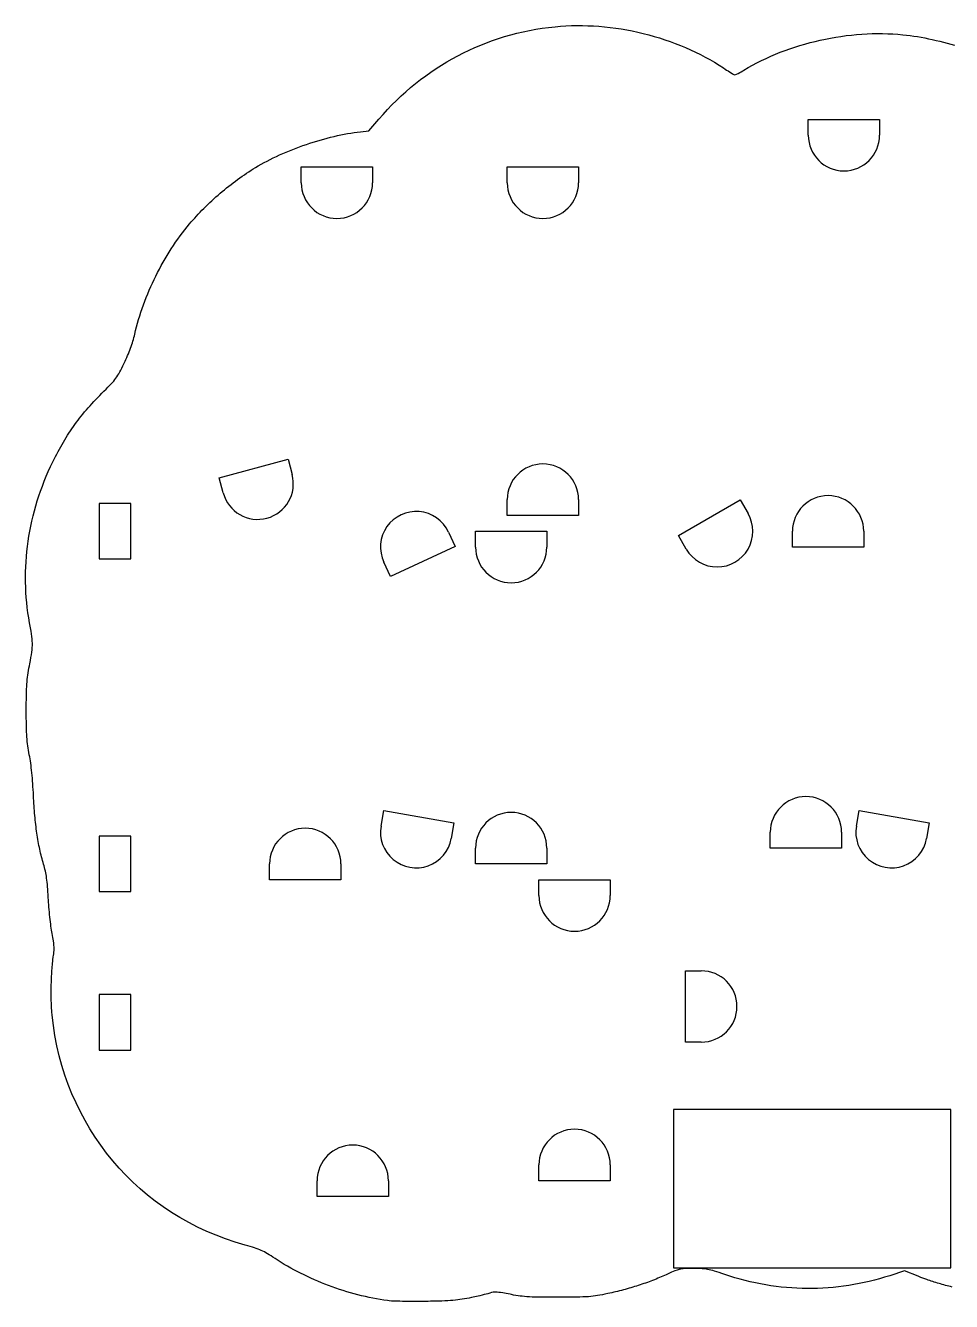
# Model space of a CAD drawing. Extents: x 50.3 to 149.9, y -133.6 to -53.1.
# Drawn here: x 50.3 to 108.8, y -133.6 to -53.1 of the extents above; entities that cross this region are included whole.
import ezdxf

# ---------------------------------------------------------------- set-up
doc = ezdxf.new("R2010")
doc.units = 0
doc.layers.add('BLACK', color=7, linetype='CONTINUOUS')

msp = doc.modelspace()

# ---------------------------------------------------------------- linework, layer by layer
at = {"layer": 'BLACK', "linetype": 'CONTINUOUS'}
for p, q in [((83.3615, -53.1915), (83.7698, -53.1454)), ((83.7698, -53.1454), (84.1094, -53.1151)), ((84.1094, -53.1151), (84.4516, -53.0928)), ((84.4516, -53.0928), (84.7959, -53.0784)), ((84.7959, -53.0784), (85.1421, -53.0718)), ((85.1421, -53.0718), (85.4899, -53.0729)), ((85.4899, -53.0729), (85.8391, -53.0816)), ((85.8391, -53.0816), (86.1892, -53.0979)), ((86.1892, -53.0979), (86.54, -53.1217)), ((86.54, -53.1217), (86.8912, -53.1529)), ((86.8912, -53.1529), (87.2425, -53.1914)), ((79.8255, -54.023), (80.2047, -53.8943)), ((80.2047, -53.8943), (80.5876, -53.7746)), ((80.5876, -53.7746), (80.9741, -53.6639)), ((80.9741, -53.6639), (81.364, -53.5622)), ((81.364, -53.5622), (81.7573, -53.4696)), ((81.7573, -53.4696), (82.1538, -53.3862)), ((82.1538, -53.3862), (82.5534, -53.312)), ((82.5534, -53.312), (82.956, -53.2471)), ((82.956, -53.2471), (83.3615, -53.1915)), ((87.2425, -53.1914), (87.5937, -53.2373)), ((87.5937, -53.2373), (87.9443, -53.2903)), ((87.9443, -53.2903), (88.2942, -53.3505)), ((88.2942, -53.3505), (88.6429, -53.4178)), ((88.6429, -53.4178), (88.9903, -53.492)), ((88.9903, -53.492), (89.336, -53.5731)), ((89.336, -53.5731), (89.6797, -53.6611)), ((89.6797, -53.6611), (90.0211, -53.7558)), ((90.0211, -53.7558), (90.36, -53.8573)), ((90.36, -53.8573), (90.6959, -53.9653)), ((90.6959, -53.9653), (91.0287, -54.0799)), ((100.506, -53.9963), (100.832, -53.927)), ((100.832, -53.927), (101.158, -53.8639)), ((101.158, -53.8639), (101.486, -53.8068)), ((101.486, -53.8068), (101.815, -53.756)), ((101.815, -53.756), (102.144, -53.7115)), ((102.144, -53.7115), (102.474, -53.6733)), ((102.474, -53.6733), (102.803, -53.6416)), ((102.803, -53.6416), (103.132, -53.6163)), ((103.132, -53.6163), (103.461, -53.5975)), ((103.461, -53.5975), (103.788, -53.5853)), ((103.788, -53.5853), (104.115, -53.5797)), ((104.115, -53.5797), (104.44, -53.5808)), ((104.44, -53.5808), (104.764, -53.5886)), ((104.764, -53.5886), (105.086, -53.6033)), ((105.086, -53.6033), (105.406, -53.6249)), ((105.406, -53.6249), (105.723, -53.6534)), ((105.723, -53.6534), (105.95, -53.6782)), ((105.95, -53.6782), (106.179, -53.7068)), ((106.179, -53.7068), (106.409, -53.7392)), ((106.409, -53.7392), (106.641, -53.7753)), ((106.641, -53.7753), (106.874, -53.815)), ((106.874, -53.815), (107.108, -53.8582)), ((107.108, -53.8582), (107.342, -53.9049)), ((107.342, -53.9049), (107.577, -53.9549)), ((107.577, -53.9549), (107.812, -54.0083)), ((77.9884, -54.7982), (78.3476, -54.6258)), ((78.3476, -54.6258), (78.711, -54.462)), ((78.711, -54.462), (79.0785, -54.3069)), ((79.0785, -54.3069), (79.45, -54.1605)), ((79.45, -54.1605), (79.8255, -54.023)), ((91.0287, -54.0799), (91.358, -54.201)), ((91.358, -54.201), (91.6836, -54.3285)), ((91.6836, -54.3285), (92.005, -54.4623)), ((92.005, -54.4623), (92.3221, -54.6023)), ((92.3221, -54.6023), (92.6346, -54.7486)), ((92.6346, -54.7486), (92.942, -54.9009)), ((97.6777, -54.885), (97.9797, -54.7634)), ((97.9797, -54.7634), (98.2854, -54.6474)), ((98.2854, -54.6474), (98.5945, -54.537)), ((98.5945, -54.537), (98.9068, -54.4323)), ((98.9068, -54.4323), (99.2219, -54.3334)), ((99.2219, -54.3334), (99.5397, -54.2403)), ((99.5397, -54.2403), (99.8598, -54.153)), ((99.8598, -54.153), (100.182, -54.0717)), ((100.182, -54.0717), (100.506, -53.9963)), ((107.812, -54.0083), (108.048, -54.0648)), ((108.048, -54.0648), (108.282, -54.1245)), ((108.282, -54.1245), (108.517, -54.1872)), ((108.517, -54.1872), (108.75, -54.2529)), ((108.75, -54.2529), (108.983, -54.3215)), ((76.2602, -55.7877), (76.5965, -55.573)), ((76.5965, -55.573), (76.9376, -55.3667)), ((76.9376, -55.3667), (77.2833, -55.1687)), ((77.2833, -55.1687), (77.6336, -54.9792)), ((77.6336, -54.9792), (77.9884, -54.7982)), ((92.942, -54.9009), (93.2442, -55.0593)), ((93.2442, -55.0593), (93.5409, -55.2236)), ((93.5409, -55.2236), (93.8317, -55.3938)), ((93.8317, -55.3938), (94.1163, -55.5699)), ((94.1163, -55.5699), (94.3944, -55.7517)), ((95.9575, -55.7285), (96.2319, -55.5747)), ((96.2319, -55.5747), (96.5116, -55.4261)), ((96.5116, -55.4261), (96.7963, -55.2827)), ((96.7963, -55.2827), (97.0857, -55.1447)), ((97.0857, -55.1447), (97.3796, -55.0122)), ((97.3796, -55.0122), (97.6777, -54.885)), ((75.2814, -56.4813), (75.6026, -56.2419)), ((75.6026, -56.2419), (75.9289, -56.0107)), ((75.9289, -56.0107), (76.2602, -55.7877)), ((94.3944, -55.7517), (94.4941, -55.8181)), ((94.4941, -55.8181), (94.5909, -55.8814)), ((94.5909, -55.8814), (94.6834, -55.941)), ((94.6834, -55.941), (94.7705, -55.9959)), ((94.7705, -55.9959), (94.8759, -56.0608)), ((94.8759, -56.0608), (94.9664, -56.1143)), ((94.9664, -56.1143), (95.0541, -56.1627)), ((95.0541, -56.1627), (95.1187, -56.1893)), ((95.1187, -56.1893), (95.2135, -56.1528)), ((95.2135, -56.1528), (95.3161, -56.1007)), ((95.3161, -56.1007), (95.4207, -56.0437)), ((95.4207, -56.0437), (95.5137, -55.991)), ((95.5137, -55.991), (95.6123, -55.9333)), ((95.6123, -55.9333), (95.6886, -55.8875)), ((95.6886, -55.8875), (95.9575, -55.7285)), ((74.3499, -57.2478), (74.655, -56.9843)), ((74.655, -56.9843), (74.9655, -56.7288)), ((74.9655, -56.7288), (75.2814, -56.4813)), ((73.4687, -58.0856), (73.7566, -57.7985)), ((73.7566, -57.7985), (74.0504, -57.5192)), ((74.0504, -57.5192), (74.3499, -57.2478)), ((72.6408, -58.9931), (72.9107, -58.683)), ((72.9107, -58.683), (73.1867, -58.3804)), ((73.1867, -58.3804), (73.4687, -58.0856)), ((72.0211, -59.7226), (72.6408, -58.9931)), ((99.75, -60), (99.75, -59)), ((99.75, -59), (104.25, -59)), ((104.25, -59), (104.25, -60)), ((68.5117, -60.4321), (68.73, -60.365)), ((68.73, -60.365), (68.9483, -60.3006)), ((68.9483, -60.3006), (69.1665, -60.2393)), ((69.1665, -60.2393), (69.3843, -60.1809)), ((69.3843, -60.1809), (69.6015, -60.1257)), ((69.6015, -60.1257), (69.8177, -60.0736)), ((69.8177, -60.0736), (70.0329, -60.0247)), ((70.0329, -60.0247), (70.2467, -59.9793)), ((70.2467, -59.9793), (70.4589, -59.9372)), ((70.4589, -59.9372), (70.6693, -59.8986)), ((70.6693, -59.8986), (70.8777, -59.8637)), ((70.8777, -59.8637), (71.0837, -59.8323)), ((71.0837, -59.8323), (71.2873, -59.8047)), ((71.2873, -59.8047), (71.4881, -59.781)), ((71.4881, -59.781), (72.0211, -59.7226)), ((66.3832, -61.2437), (66.5881, -61.1523)), ((66.5881, -61.1523), (66.7953, -61.0629)), ((66.7953, -61.0629), (67.0047, -60.9758)), ((67.0047, -60.9758), (67.2161, -60.8908)), ((67.2161, -60.8908), (67.4291, -60.8081)), ((67.4291, -60.8081), (67.6436, -60.7279)), ((67.6436, -60.7279), (67.8594, -60.65)), ((67.8594, -60.65), (68.0761, -60.5748)), ((68.0761, -60.5748), (68.2936, -60.5021)), ((68.2936, -60.5021), (68.5117, -60.4321)), ((64.859, -62.0394), (65.0362, -61.9344)), ((65.0362, -61.9344), (65.2177, -61.8308)), ((65.2177, -61.8308), (65.4032, -61.7287)), ((65.4032, -61.7287), (65.5925, -61.6282)), ((65.5925, -61.6282), (65.7854, -61.5294)), ((65.7854, -61.5294), (65.9817, -61.4323)), ((65.9817, -61.4323), (66.181, -61.337)), ((66.181, -61.337), (66.3832, -61.2437)), ((67.75, -63), (67.75, -62)), ((67.75, -62), (72.25, -62)), ((72.25, -62), (72.25, -63)), ((80.75, -63), (80.75, -62)), ((80.75, -62), (85.25, -62)), ((85.25, -62), (85.25, -63)), ((63.5958, -62.8933), (63.7359, -62.7899)), ((63.7359, -62.7899), (63.8762, -62.6884)), ((63.8762, -62.6884), (64.0168, -62.589)), ((64.0168, -62.589), (64.1575, -62.4916)), ((64.1575, -62.4916), (64.2982, -62.3964)), ((64.2982, -62.3964), (64.4388, -62.3035)), ((64.4388, -62.3035), (64.5792, -62.213)), ((64.5792, -62.213), (64.7193, -62.1249)), ((64.7193, -62.1249), (64.859, -62.0394)), ((62.6334, -63.6632), (62.7682, -63.5489)), ((62.7682, -63.5489), (62.9041, -63.4358)), ((62.9041, -63.4358), (63.041, -63.3242)), ((63.041, -63.3242), (63.1787, -63.214)), ((63.1787, -63.214), (63.3171, -63.1054)), ((63.3171, -63.1054), (63.4562, -62.9985)), ((63.4562, -62.9985), (63.5958, -62.8933)), ((61.7275, -64.4922), (61.8521, -64.3713)), ((61.8521, -64.3713), (61.9785, -64.2511)), ((61.9785, -64.2511), (62.1065, -64.1316)), ((62.1065, -64.1316), (62.2361, -64.013)), ((62.2361, -64.013), (62.3672, -63.8953)), ((62.3672, -63.8953), (62.4997, -63.7787)), ((62.4997, -63.7787), (62.6334, -63.6632)), ((60.9139, -65.3498), (61.0232, -65.2267)), ((61.0232, -65.2267), (61.1349, -65.1037)), ((61.1349, -65.1037), (61.249, -64.9807)), ((61.249, -64.9807), (61.3655, -64.858)), ((61.3655, -64.858), (61.4841, -64.7357)), ((61.4841, -64.7357), (61.6048, -64.6137)), ((61.6048, -64.6137), (61.7275, -64.4922)), ((60.252, -66.1635), (60.4001, -65.9713)), ((60.4001, -65.9713), (60.5506, -65.782)), ((60.5506, -65.782), (60.7034, -65.5958)), ((60.7034, -65.5958), (60.8073, -65.4729)), ((60.8073, -65.4729), (60.9139, -65.3498)), ((59.6847, -66.96), (59.8227, -66.7569)), ((59.8227, -66.7569), (59.9632, -66.5564)), ((59.9632, -66.5564), (60.1063, -66.3586)), ((60.1063, -66.3586), (60.252, -66.1635)), ((59.1602, -67.7957), (59.2871, -67.5835)), ((59.2871, -67.5835), (59.4169, -67.3734)), ((59.4169, -67.3734), (59.5495, -67.1655)), ((59.5495, -67.1655), (59.6847, -66.96)), ((58.6818, -68.6637), (58.7969, -68.4441)), ((58.7969, -68.4441), (58.915, -68.2261)), ((58.915, -68.2261), (59.0361, -68.0099)), ((59.0361, -68.0099), (59.1602, -67.7957)), ((58.3553, -69.3319), (58.4609, -69.1078)), ((58.4609, -69.1078), (58.5698, -68.885)), ((58.5698, -68.885), (58.6818, -68.6637)), ((57.9656, -70.2403), (58.058, -70.0117)), ((58.058, -70.0117), (58.1537, -69.784)), ((58.1537, -69.784), (58.2528, -69.5574)), ((58.2528, -69.5574), (58.3553, -69.3319)), ((57.7096, -70.931), (57.7914, -70.7001)), ((57.7914, -70.7001), (57.8768, -70.4698)), ((57.8768, -70.4698), (57.9656, -70.2403)), ((57.4191, -71.8589), (57.4861, -71.6265)), ((57.4861, -71.6265), (57.5569, -71.3943)), ((57.5569, -71.3943), (57.6314, -71.1624)), ((57.6314, -71.1624), (57.7096, -70.931)), ((57.2413, -72.5564), (57.2967, -72.324)), ((57.2967, -72.324), (57.356, -72.0914)), ((57.356, -72.0914), (57.4191, -71.8589)), ((57.016, -73.3326), (57.0545, -73.2193)), ((57.0545, -73.2193), (57.0909, -73.1069)), ((57.0909, -73.1069), (57.1252, -72.9953)), ((57.1252, -72.9953), (57.1573, -72.8844)), ((57.1573, -72.8844), (57.1874, -72.7744)), ((57.1874, -72.7744), (57.2154, -72.665)), ((57.2154, -72.665), (57.2413, -72.5564)), ((56.6864, -74.1503), (56.74, -74.0307)), ((56.74, -74.0307), (56.7914, -73.912)), ((56.7914, -73.912), (56.8406, -73.7943)), ((56.8406, -73.7943), (56.8877, -73.6775)), ((56.8877, -73.6775), (56.9326, -73.5616)), ((56.9326, -73.5616), (56.9754, -73.4467)), ((56.9754, -73.4467), (57.016, -73.3326)), ((56.2952, -74.9428), (56.3581, -74.8246)), ((56.3581, -74.8246), (56.4244, -74.6948)), ((56.4244, -74.6948), (56.4954, -74.5515)), ((56.4954, -74.5515), (56.5727, -74.3927)), ((56.5727, -74.3927), (56.6306, -74.271)), ((56.6306, -74.271), (56.6864, -74.1503)), ((55.6515, -75.8026), (55.7467, -75.702)), ((55.7467, -75.702), (55.8328, -75.6071)), ((55.8328, -75.6071), (55.911, -75.5161)), ((55.911, -75.5161), (55.9829, -75.427)), ((55.9829, -75.427), (56.0497, -75.3379)), ((56.0497, -75.3379), (56.113, -75.2469)), ((56.113, -75.2469), (56.1741, -75.152)), ((56.1741, -75.152), (56.2344, -75.0512)), ((56.2344, -75.0512), (56.2952, -74.9428)), ((54.9024, -76.5564), (55.0308, -76.4247)), ((55.0308, -76.4247), (55.1623, -76.2921)), ((55.1623, -76.2921), (55.2968, -76.1587)), ((55.2968, -76.1587), (55.428, -76.029)), ((55.428, -76.029), (55.5457, -75.911)), ((55.5457, -75.911), (55.6515, -75.8026)), ((54.19, -77.3375), (54.3023, -77.2078)), ((54.3023, -77.2078), (54.417, -77.078)), ((54.417, -77.078), (54.5343, -76.9482)), ((54.5343, -76.9482), (54.6542, -76.818)), ((54.6542, -76.818), (54.7769, -76.6875)), ((54.7769, -76.6875), (54.9024, -76.5564)), ((53.465, -78.256), (53.5627, -78.1228)), ((53.5627, -78.1228), (53.6622, -77.9904)), ((53.6622, -77.9904), (53.7636, -77.8588)), ((53.7636, -77.8588), (53.867, -77.7278)), ((53.867, -77.7278), (53.9725, -77.5974)), ((53.9725, -77.5974), (54.0801, -77.4673)), ((54.0801, -77.4673), (54.19, -77.3375)), ((52.9112, -79.0816), (53.0001, -78.9402)), ((53.0001, -78.9402), (53.0902, -78.8006)), ((53.0902, -78.8006), (53.1817, -78.6624)), ((53.1817, -78.6624), (53.2746, -78.5257)), ((53.2746, -78.5257), (53.369, -78.3903)), ((53.369, -78.3903), (53.465, -78.256)), ((52.4821, -79.818), (52.5662, -79.6663)), ((52.5662, -79.6663), (52.6511, -79.517)), ((52.6511, -79.517), (52.7368, -79.3698)), ((52.7368, -79.3698), (52.8235, -79.2247)), ((52.8235, -79.2247), (52.9112, -79.0816)), ((52.0697, -80.6157), (52.1514, -80.4504)), ((52.1514, -80.4504), (52.2334, -80.2882)), ((52.2334, -80.2882), (52.3157, -80.1288)), ((52.3157, -80.1288), (52.3986, -79.9721)), ((52.3986, -79.9721), (52.4821, -79.818)), ((62.5678, -81.6164), (66.9145, -80.4517)), ((66.9145, -80.4517), (67.1733, -81.4177)), ((51.6549, -81.5293), (51.7869, -81.223)), ((51.7869, -81.223), (51.9252, -80.9184)), ((51.9252, -80.9184), (52.0697, -80.6157)), ((51.2965, -82.4584), (51.4096, -82.1471)), ((51.4096, -82.1471), (51.5291, -81.8374)), ((51.5291, -81.8374), (51.6549, -81.5293)), ((62.8267, -82.5823), (62.5678, -81.6164)), ((51.089, -83.085), (51.1896, -82.771)), ((51.1896, -82.771), (51.2965, -82.4584)), ((50.8253, -84.034), (50.9069, -83.7166)), ((50.9069, -83.7166), (50.9948, -83.4002)), ((50.9948, -83.4002), (51.089, -83.085)), ((57, -83.25), (55, -83.25)), ((55, -83.25), (55, -86.75)), ((57, -86.75), (57, -83.25)), ((80.75, -84), (80.75, -83)), ((85.25, -83), (85.25, -84)), ((91.5514, -85.259), (95.4486, -83.009)), ((95.4486, -83.009), (95.9486, -83.875)), ((50.6814, -84.6715), (50.7502, -84.3523)), ((50.7502, -84.3523), (50.8253, -84.034)), ((85.25, -84), (80.75, -84)), ((50.5135, -85.6334), (50.563, -85.3122)), ((50.563, -85.3122), (50.619, -84.9915)), ((50.619, -84.9915), (50.6814, -84.6715)), ((77.0392, -85.0491), (77.4618, -85.9554)), ((78.75, -86), (78.75, -85)), ((78.75, -85), (83.25, -85)), ((83.25, -85), (83.25, -86)), ((92.0514, -86.125), (91.5514, -85.259)), ((98.75, -86), (98.75, -85)), ((103.25, -85), (103.25, -86)), ((50.4337, -86.2773), (50.4704, -85.9552)), ((50.4704, -85.9552), (50.5135, -85.6334)), ((77.4618, -85.9554), (73.3834, -87.8572)), ((103.25, -86), (98.75, -86)), ((50.3626, -87.245), (50.3799, -86.9223)), ((50.3799, -86.9223), (50.4036, -86.5997)), ((50.4036, -86.5997), (50.4337, -86.2773)), ((55, -86.75), (57, -86.75)), ((73.3834, -87.8572), (72.9608, -86.9509)), ((50.3478, -87.8905), (50.3519, -87.5678)), ((50.3519, -87.5678), (50.3626, -87.245)), ((50.3501, -88.213), (50.3478, -87.8905)), ((50.359, -88.5352), (50.3501, -88.213)), ((50.3744, -88.8571), (50.359, -88.5352)), ((50.3965, -89.1785), (50.3744, -88.8571)), ((50.4251, -89.4994), (50.3965, -89.1785)), ((50.4603, -89.8197), (50.4251, -89.4994)), ((50.5021, -90.1392), (50.4603, -89.8197)), ((50.5506, -90.4579), (50.5021, -90.1392)), ((50.6057, -90.7757), (50.5506, -90.4579)), ((50.6269, -90.8916), (50.6057, -90.7757)), ((50.6468, -91.0015), (50.6269, -90.8916)), ((50.6652, -91.106), (50.6468, -91.0015)), ((50.698, -91.2997), (50.6652, -91.106)), ((50.7253, -91.476), (50.698, -91.2997)), ((50.7471, -91.6379), (50.7253, -91.476)), ((50.7633, -91.7887), (50.7471, -91.6379)), ((50.7739, -91.9313), (50.7633, -91.7887)), ((50.72, -92.7939), (50.743, -92.6337)), ((50.743, -92.6337), (50.7604, -92.4842)), ((50.7604, -92.4842), (50.7722, -92.3424)), ((50.7722, -92.3424), (50.7784, -92.2051)), ((50.7789, -92.0691), (50.7739, -91.9313)), ((50.7784, -92.2051), (50.7789, -92.0691)), ((50.5946, -93.485), (50.6168, -93.3707)), ((50.6168, -93.3707), (50.6376, -93.2623)), ((50.6376, -93.2623), (50.6569, -93.1593)), ((50.6569, -93.1593), (50.6912, -92.9681)), ((50.6912, -92.9681), (50.72, -92.7939)), ((50.4572, -94.3537), (50.4733, -94.2146)), ((50.4733, -94.2146), (50.4919, -94.0764)), ((50.4919, -94.0764), (50.5132, -93.9367)), ((50.5132, -93.9367), (50.5373, -93.7932)), ((50.5373, -93.7932), (50.5644, -93.6434)), ((50.5644, -93.6434), (50.5946, -93.485)), ((50.4082, -95.1467), (50.4144, -94.9671)), ((50.4144, -94.9671), (50.4222, -94.8004)), ((50.4222, -94.8004), (50.4318, -94.6442)), ((50.4318, -94.6442), (50.4434, -94.4961)), ((50.4434, -94.4961), (50.4572, -94.3537)), ((50.3974, -95.9111), (50.3981, -95.7865)), ((50.3981, -95.7865), (50.399, -95.6676)), ((50.399, -95.6676), (50.4003, -95.554)), ((50.4003, -95.554), (50.4018, -95.4454)), ((50.4018, -95.4454), (50.4036, -95.3415)), ((50.4036, -95.3415), (50.4082, -95.1467)), ((50.3966, -96.3213), (50.3967, -96.1782)), ((50.3967, -96.4628), (50.3966, -96.3213)), ((50.3967, -96.1782), (50.3969, -96.0415)), ((50.3969, -96.5979), (50.3967, -96.4628)), ((50.3969, -96.0415), (50.3974, -95.9111)), ((50.3974, -96.7271), (50.3969, -96.5979)), ((50.3982, -96.8505), (50.3974, -96.7271)), ((50.3991, -96.9686), (50.3982, -96.8505)), ((50.4003, -97.0814), (50.3991, -96.9686)), ((50.4018, -97.1894), (50.4003, -97.0814)), ((50.4037, -97.2928), (50.4018, -97.1894)), ((50.4083, -97.4868), (50.4037, -97.2928)), ((50.4143, -97.6658), (50.4083, -97.4868)), ((50.422, -97.832), (50.4143, -97.6658)), ((50.4313, -97.9875), (50.422, -97.832)), ((50.4426, -98.1345), (50.4313, -97.9875)), ((50.4559, -98.2754), (50.4426, -98.1345)), ((50.4714, -98.4124), (50.4559, -98.2754)), ((50.4893, -98.5476), (50.4714, -98.4124)), ((50.5096, -98.6832), (50.4893, -98.5476)), ((50.5326, -98.8216), (50.5096, -98.6832)), ((50.5584, -98.9649), (50.5326, -98.8216)), ((50.5872, -99.1153), (50.5584, -98.9649)), ((50.6101, -99.2375), (50.5872, -99.1153)), ((50.6323, -99.3656), (50.6101, -99.2375)), ((50.6536, -99.4996), (50.6323, -99.3656)), ((50.6741, -99.6392), (50.6536, -99.4996)), ((50.6938, -99.7843), (50.6741, -99.6392)), ((50.7126, -99.9348), (50.6938, -99.7843)), ((50.7306, -100.09), (50.7126, -99.9348)), ((50.7476, -100.251), (50.7306, -100.09)), ((50.7638, -100.417), (50.7476, -100.251)), ((50.7791, -100.587), (50.7638, -100.417)), ((50.7934, -100.762), (50.7791, -100.587)), ((50.8068, -100.941), (50.7934, -100.762)), ((50.8192, -101.124), (50.8068, -100.941)), ((50.8306, -101.311), (50.8192, -101.124)), ((50.841, -101.503), (50.8306, -101.311)), ((50.8504, -101.698), (50.841, -101.503)), ((50.8581, -101.86), (50.8504, -101.698)), ((50.8666, -102.02), (50.8581, -101.86)), ((50.8758, -102.178), (50.8666, -102.02)), ((50.8857, -102.333), (50.8758, -102.178)), ((50.8964, -102.487), (50.8857, -102.333)), ((50.9079, -102.639), (50.8964, -102.487)), ((50.9201, -102.789), (50.9079, -102.639)), ((50.933, -102.937), (50.9201, -102.789)), ((50.9468, -103.084), (50.933, -102.937)), ((50.9613, -103.228), (50.9468, -103.084)), ((72.7842, -103.609), (72.9578, -102.624)), ((72.9578, -102.624), (77.3895, -103.406)), ((102.784, -103.609), (102.958, -102.624)), ((102.958, -102.624), (107.389, -103.406)), ((50.9766, -103.371), (50.9613, -103.228)), ((50.9926, -103.512), (50.9766, -103.371)), ((51.0095, -103.651), (50.9926, -103.512)), ((51.0271, -103.788), (51.0095, -103.651)), ((51.0456, -103.924), (51.0271, -103.788)), ((77.3895, -103.406), (77.2158, -104.391)), ((107.389, -103.406), (107.216, -104.391)), ((51.0648, -104.058), (51.0456, -103.924)), ((51.0849, -104.191), (51.0648, -104.058)), ((51.1058, -104.322), (51.0849, -104.191)), ((51.1275, -104.452), (51.1058, -104.322)), ((51.15, -104.58), (51.1275, -104.452)), ((51.1733, -104.707), (51.15, -104.58)), ((51.1975, -104.832), (51.1733, -104.707)), ((57, -104.25), (55, -104.25)), ((55, -104.25), (55, -107.75)), ((57, -107.75), (57, -104.25)), ((97.35, -105), (97.35, -104)), ((101.85, -104), (101.85, -105)), ((51.2226, -104.956), (51.1975, -104.832)), ((51.2484, -105.079), (51.2226, -104.956)), ((51.2751, -105.2), (51.2484, -105.079)), ((51.3027, -105.32), (51.2751, -105.2)), ((51.3312, -105.439), (51.3027, -105.32)), ((51.3605, -105.556), (51.3312, -105.439)), ((78.75, -106), (78.75, -105)), ((83.25, -105), (83.25, -106)), ((101.85, -105), (97.35, -105)), ((51.3906, -105.673), (51.3605, -105.556)), ((51.4217, -105.788), (51.3906, -105.673)), ((51.4536, -105.902), (51.4217, -105.788)), ((51.4864, -106.016), (51.4536, -105.902)), ((51.5183, -106.126), (51.4864, -106.016)), ((51.5476, -106.235), (51.5183, -106.126)), ((51.5746, -106.342), (51.5476, -106.235)), ((65.75, -107), (65.75, -106)), ((70.25, -106), (70.25, -107)), ((83.25, -106), (78.75, -106)), ((51.5995, -106.449), (51.5746, -106.342)), ((51.6223, -106.558), (51.5995, -106.449)), ((51.6432, -106.668), (51.6223, -106.558)), ((51.6625, -106.781), (51.6432, -106.668)), ((51.6801, -106.899), (51.6625, -106.781)), ((51.6964, -107.023), (51.6801, -106.899)), ((51.7114, -107.153), (51.6964, -107.023)), ((70.25, -107), (65.75, -107)), ((82.75, -108), (82.75, -107)), ((82.75, -107), (87.25, -107)), ((87.25, -107), (87.25, -108)), ((51.7254, -107.29), (51.7114, -107.153)), ((51.7384, -107.437), (51.7254, -107.29)), ((51.7506, -107.593), (51.7384, -107.437)), ((51.7622, -107.76), (51.7506, -107.593)), ((51.7734, -107.94), (51.7622, -107.76)), ((55, -107.75), (57, -107.75)), ((51.7842, -108.132), (51.7734, -107.94)), ((51.7925, -108.275), (51.7842, -108.132)), ((51.8023, -108.423), (51.7925, -108.275)), ((51.8135, -108.575), (51.8023, -108.423)), ((51.8258, -108.73), (51.8135, -108.575)), ((51.8393, -108.886), (51.8258, -108.73)), ((51.8538, -109.044), (51.8393, -108.886)), ((51.8691, -109.2), (51.8538, -109.044)), ((51.8852, -109.355), (51.8691, -109.2)), ((51.9019, -109.507), (51.8852, -109.355)), ((51.919, -109.655), (51.9019, -109.507)), ((51.9366, -109.798), (51.919, -109.655)), ((51.9544, -109.934), (51.9366, -109.798)), ((51.9723, -110.063), (51.9544, -109.934)), ((51.9902, -110.183), (51.9723, -110.063)), ((52.008, -110.294), (51.9902, -110.183)), ((52.0255, -110.393), (52.008, -110.294)), ((52.0493, -110.524), (52.0255, -110.393)), ((52.0705, -110.645), (52.0493, -110.524)), ((52.089, -110.757), (52.0705, -110.645)), ((52.1049, -110.861), (52.089, -110.757)), ((52.1241, -111.005), (52.1049, -110.861)), ((52.1376, -111.135), (52.1241, -111.005)), ((52.1458, -111.255), (52.1376, -111.135)), ((52.0738, -112.061), (52.0987, -111.875)), ((52.0987, -111.875), (52.1121, -111.79)), ((52.1121, -111.79), (52.1283, -111.682)), ((52.1283, -111.682), (52.1399, -111.577)), ((52.1399, -111.577), (52.1468, -111.473)), ((52.1488, -111.366), (52.1458, -111.255)), ((52.1468, -111.473), (52.1488, -111.366)), ((52.0066, -112.845), (52.0142, -112.723)), ((52.0142, -112.723), (52.0225, -112.604)), ((52.0225, -112.604), (52.0314, -112.488)), ((52.0314, -112.488), (52.041, -112.376)), ((52.041, -112.376), (52.0513, -112.267)), ((52.0513, -112.267), (52.0622, -112.162)), ((52.0622, -112.162), (52.0738, -112.061)), ((92, -117.25), (92, -112.75)), ((92, -112.75), (93, -112.75)), ((51.9755, -113.615), (51.9789, -113.484)), ((51.9789, -113.484), (51.983, -113.353)), ((51.983, -113.353), (51.9879, -113.224)), ((51.9879, -113.224), (51.9934, -113.096)), ((51.9934, -113.096), (51.9997, -112.969)), ((51.9997, -112.969), (52.0066, -112.845)), ((51.9693, -114.14), (51.9697, -114.01)), ((51.9696, -114.27), (51.9693, -114.14)), ((51.9707, -114.399), (51.9696, -114.27)), ((51.9697, -114.01), (51.9709, -113.878)), ((51.9709, -113.878), (51.9728, -113.747)), ((51.9728, -113.747), (51.9755, -113.615)), ((55, -114.25), (55, -117.75)), ((57, -114.25), (55, -114.25)), ((57, -117.75), (57, -114.25)), ((51.9725, -114.526), (51.9707, -114.399)), ((51.9752, -114.651), (51.9725, -114.526)), ((51.9786, -114.774), (51.9752, -114.651)), ((51.9828, -114.894), (51.9786, -114.774)), ((51.9879, -115.011), (51.9828, -114.894)), ((51.9937, -115.125), (51.9879, -115.011)), ((52.0004, -115.235), (51.9937, -115.125)), ((52.0079, -115.341), (52.0004, -115.235)), ((52.0254, -115.541), (52.0079, -115.341)), ((52.1038, -116.195), (52.0254, -115.541)), ((52.2053, -116.842), (52.1038, -116.195)), ((52.3296, -117.479), (52.2053, -116.842)), ((52.4764, -118.106), (52.3296, -117.479)), ((93, -117.25), (92, -117.25)), ((52.6453, -118.724), (52.4764, -118.106)), ((55, -117.75), (57, -117.75)), ((52.8359, -119.332), (52.6453, -118.724)), ((53.0479, -119.928), (52.8359, -119.332)), ((53.2808, -120.514), (53.0479, -119.928)), ((53.5344, -121.087), (53.2808, -120.514)), ((53.8082, -121.649), (53.5344, -121.087)), ((91.25, -121.5), (91.25, -131.5)), ((108.75, -121.5), (91.25, -121.5)), ((108.75, -131.5), (108.75, -121.5)), ((54.1019, -122.198), (53.8082, -121.649)), ((54.4151, -122.734), (54.1019, -122.198)), ((54.7474, -123.257), (54.4151, -122.734)), ((55.0986, -123.766), (54.7474, -123.257)), ((55.4682, -124.261), (55.0986, -123.766)), ((55.8558, -124.741), (55.4682, -124.261)), ((56.2611, -125.206), (55.8558, -124.741)), ((56.6838, -125.655), (56.2611, -125.206)), ((57.1234, -126.089), (56.6838, -125.655)), ((82.75, -126), (82.75, -125)), ((87.25, -125), (87.25, -126)), ((57.5796, -126.506), (57.1234, -126.089)), ((68.75, -127), (68.75, -126)), ((73.25, -126), (73.25, -127)), ((87.25, -126), (82.75, -126)), ((58.052, -126.906), (57.5796, -126.506)), ((58.5403, -127.288), (58.052, -126.906)), ((73.25, -127), (68.75, -127)), ((59.0441, -127.653), (58.5403, -127.288)), ((59.563, -128), (59.0441, -127.653)), ((60.0967, -128.328), (59.563, -128)), ((60.6447, -128.637), (60.0967, -128.328)), ((61.2068, -128.927), (60.6447, -128.637)), ((61.7826, -129.196), (61.2068, -128.927)), ((62.3717, -129.445), (61.7826, -129.196)), ((62.9737, -129.674), (62.3717, -129.445)), ((63.5883, -129.881), (62.9737, -129.674)), ((64.215, -130.067), (63.5883, -129.881)), ((64.3807, -130.113), (64.215, -130.067)), ((64.5316, -130.156), (64.3807, -130.113)), ((64.6696, -130.197), (64.5316, -130.156)), ((64.7964, -130.237), (64.6696, -130.197)), ((64.9139, -130.277), (64.7964, -130.237)), ((65.0238, -130.317), (64.9139, -130.277)), ((65.1279, -130.358), (65.0238, -130.317)), ((65.2281, -130.401), (65.1279, -130.358)), ((65.326, -130.447), (65.2281, -130.401)), ((65.4234, -130.496), (65.326, -130.447)), ((65.5222, -130.55), (65.4234, -130.496)), ((65.6242, -130.609), (65.5222, -130.55)), ((65.7311, -130.674), (65.6242, -130.609)), ((65.8446, -130.745), (65.7311, -130.674)), ((65.9667, -130.824), (65.8446, -130.745)), ((66.099, -130.912), (65.9667, -130.824)), ((66.2899, -131.037), (66.099, -130.912)), ((66.4841, -131.159), (66.2899, -131.037)), ((66.6815, -131.28), (66.4841, -131.159)), ((66.8818, -131.398), (66.6815, -131.28)), ((67.085, -131.514), (66.8818, -131.398)), ((67.291, -131.627), (67.085, -131.514)), ((67.4996, -131.738), (67.291, -131.627)), ((67.7108, -131.846), (67.4996, -131.738)), ((67.9243, -131.952), (67.7108, -131.846)), ((68.14, -132.055), (67.9243, -131.952)), ((68.3579, -132.156), (68.14, -132.055)), ((90.4666, -132.072), (90.3601, -132.118)), ((90.5724, -132.026), (90.4666, -132.072)), ((90.6774, -131.98), (90.5724, -132.026)), ((90.7815, -131.932), (90.6774, -131.98)), ((90.8573, -131.898), (90.7815, -131.932)), ((90.9961, -131.834), (90.8573, -131.898)), ((91.1197, -131.779), (90.9961, -131.834)), ((91.2304, -131.732), (91.1197, -131.779)), ((91.3307, -131.691), (91.2304, -131.732)), ((91.25, -131.5), (108.75, -131.5)), ((91.4666, -131.641), (91.3307, -131.691)), ((91.5922, -131.604), (91.4666, -131.641)), ((91.7154, -131.578), (91.5922, -131.604)), ((91.8443, -131.56), (91.7154, -131.578)), ((91.9868, -131.55), (91.8443, -131.56)), ((92.0932, -131.546), (91.9868, -131.55)), ((92.2116, -131.544), (92.0932, -131.546)), ((92.3443, -131.543), (92.2116, -131.544)), ((92.4936, -131.543), (92.3443, -131.543)), ((92.5664, -131.543), (92.4936, -131.543)), ((92.7018, -131.544), (92.5664, -131.543)), ((92.8255, -131.546), (92.7018, -131.544)), ((92.9396, -131.55), (92.8255, -131.546)), ((93.0464, -131.556), (92.9396, -131.55)), ((93.1481, -131.565), (93.0464, -131.556)), ((93.2961, -131.584), (93.1481, -131.565)), ((93.395, -131.601), (93.2961, -131.584)), ((93.4967, -131.622), (93.395, -131.601)), ((93.6034, -131.647), (93.4967, -131.622)), ((93.7173, -131.678), (93.6034, -131.647)), ((93.8407, -131.714), (93.7173, -131.678)), ((93.9759, -131.756), (93.8407, -131.714)), ((94.1251, -131.804), (93.9759, -131.756)), ((94.2905, -131.858), (94.1251, -131.804)), ((94.4743, -131.92), (94.2905, -131.858)), ((94.7962, -132.025), (94.4743, -131.92)), ((95.1188, -132.123), (94.7962, -132.025)), ((104.571, -132.096), (104.248, -132.19)), ((104.892, -131.996), (104.571, -132.096)), ((105.816, -131.697), (104.892, -131.996)), ((106.675, -132.035), (105.816, -131.697)), ((106.854, -132.104), (106.675, -132.035)), ((107.037, -132.172), (106.854, -132.104)), ((68.5778, -132.254), (68.3579, -132.156)), ((68.7995, -132.349), (68.5778, -132.254)), ((69.023, -132.441), (68.7995, -132.349)), ((69.2481, -132.531), (69.023, -132.441)), ((69.4747, -132.617), (69.2481, -132.531)), ((69.7026, -132.701), (69.4747, -132.617)), ((69.9318, -132.782), (69.7026, -132.701)), ((70.1621, -132.859), (69.9318, -132.782)), ((70.3933, -132.934), (70.1621, -132.859)), ((88.0777, -132.893), (87.9569, -132.925)), ((88.1979, -132.86), (88.0777, -132.893)), ((88.3176, -132.827), (88.1979, -132.86)), ((88.4367, -132.793), (88.3176, -132.827)), ((88.5551, -132.759), (88.4367, -132.793)), ((88.673, -132.724), (88.5551, -132.759)), ((88.7902, -132.688), (88.673, -132.724)), ((88.9068, -132.651), (88.7902, -132.688)), ((89.0228, -132.614), (88.9068, -132.651)), ((89.1381, -132.576), (89.0228, -132.614)), ((89.2527, -132.538), (89.1381, -132.576)), ((89.3667, -132.499), (89.2527, -132.538)), ((89.48, -132.459), (89.3667, -132.499)), ((89.5926, -132.418), (89.48, -132.459)), ((89.7044, -132.377), (89.5926, -132.418)), ((89.8156, -132.336), (89.7044, -132.377)), ((89.926, -132.293), (89.8156, -132.336)), ((90.0356, -132.25), (89.926, -132.293)), ((90.1445, -132.207), (90.0356, -132.25)), ((90.2527, -132.162), (90.1445, -132.207)), ((90.3601, -132.118), (90.2527, -132.162)), ((95.4421, -132.215), (95.1188, -132.123)), ((95.766, -132.3), (95.4421, -132.215)), ((96.0906, -132.379), (95.766, -132.3)), ((96.4157, -132.451), (96.0906, -132.379)), ((96.7413, -132.516), (96.4157, -132.451)), ((97.0673, -132.575), (96.7413, -132.516)), ((97.3938, -132.627), (97.0673, -132.575)), ((97.7205, -132.673), (97.3938, -132.627)), ((98.0476, -132.711), (97.7205, -132.673)), ((98.3749, -132.744), (98.0476, -132.711)), ((98.7024, -132.769), (98.3749, -132.744)), ((99.03, -132.788), (98.7024, -132.769)), ((99.3577, -132.801), (99.03, -132.788)), ((99.6855, -132.806), (99.3577, -132.801)), ((100.013, -132.805), (99.6855, -132.806)), ((100.341, -132.798), (100.013, -132.805)), ((100.668, -132.784), (100.341, -132.798)), ((100.996, -132.763), (100.668, -132.784)), ((101.323, -132.735), (100.996, -132.763)), ((101.65, -132.701), (101.323, -132.735)), ((101.976, -132.66), (101.65, -132.701)), ((102.302, -132.613), (101.976, -132.66)), ((102.628, -132.559), (102.302, -132.613)), ((102.953, -132.499), (102.628, -132.559)), ((103.278, -132.431), (102.953, -132.499)), ((103.602, -132.357), (103.278, -132.431)), ((103.926, -132.277), (103.602, -132.357)), ((104.248, -132.19), (103.926, -132.277)), ((107.224, -132.239), (107.037, -132.172)), ((107.318, -132.271), (107.224, -132.239)), ((107.414, -132.303), (107.318, -132.271)), ((107.51, -132.335), (107.414, -132.303)), ((107.607, -132.367), (107.51, -132.335)), ((107.705, -132.398), (107.607, -132.367)), ((107.803, -132.429), (107.705, -132.398)), ((107.902, -132.459), (107.803, -132.429)), ((108.002, -132.489), (107.902, -132.459)), ((108.103, -132.519), (108.002, -132.489)), ((108.204, -132.548), (108.103, -132.519)), ((108.306, -132.577), (108.204, -132.548)), ((108.409, -132.605), (108.306, -132.577)), ((108.512, -132.633), (108.409, -132.605)), ((108.616, -132.661), (108.512, -132.633)), ((108.72, -132.688), (108.616, -132.661)), ((108.825, -132.715), (108.72, -132.688)), ((70.6254, -133.006), (70.3933, -132.934)), ((70.8583, -133.074), (70.6254, -133.006)), ((71.0917, -133.139), (70.8583, -133.074)), ((71.3256, -133.201), (71.0917, -133.139)), ((71.5599, -133.259), (71.3256, -133.201)), ((71.7944, -133.315), (71.5599, -133.259)), ((72.0289, -133.366), (71.7944, -133.315)), ((72.2635, -133.415), (72.0289, -133.366)), ((72.4978, -133.459), (72.2635, -133.415)), ((72.7319, -133.501), (72.4978, -133.459)), ((72.9656, -133.538), (72.7319, -133.501)), ((73.1987, -133.572), (72.9656, -133.538)), ((73.3037, -133.584), (73.1987, -133.572)), ((73.4459, -133.594), (73.3037, -133.584)), ((73.5593, -133.6), (73.4459, -133.594)), ((73.6861, -133.605), (73.5593, -133.6)), ((73.825, -133.61), (73.6861, -133.605)), ((73.9749, -133.614), (73.825, -133.61)), ((74.1345, -133.617), (73.9749, -133.614)), ((74.3025, -133.62), (74.1345, -133.617)), ((74.4778, -133.622), (74.3025, -133.62)), ((74.659, -133.624), (74.4778, -133.622)), ((74.845, -133.624), (74.659, -133.624)), ((75.0345, -133.624), (74.845, -133.624)), ((75.2263, -133.623), (75.0345, -133.624)), ((75.4191, -133.621), (75.2263, -133.623)), ((75.6117, -133.619), (75.4191, -133.621)), ((75.7586, -133.616), (75.6117, -133.619)), ((75.8988, -133.614), (75.7586, -133.616)), ((76.0326, -133.611), (75.8988, -133.614)), ((76.1603, -133.609), (76.0326, -133.611)), ((76.2821, -133.606), (76.1603, -133.609)), ((76.3984, -133.603), (76.2821, -133.606)), ((76.5096, -133.599), (76.3984, -133.603)), ((76.6158, -133.596), (76.5096, -133.599)), ((76.8148, -133.588), (76.6158, -133.596)), ((76.998, -133.579), (76.8148, -133.588)), ((77.1679, -133.568), (76.998, -133.579)), ((77.3268, -133.556), (77.1679, -133.568)), ((77.4773, -133.542), (77.3268, -133.556)), ((77.6219, -133.525), (77.4773, -133.542)), ((77.763, -133.507), (77.6219, -133.525)), ((77.9031, -133.486), (77.763, -133.507)), ((78.0447, -133.462), (77.9031, -133.486)), ((78.1903, -133.435), (78.0447, -133.462)), ((78.3423, -133.405), (78.1903, -133.435)), ((78.5032, -133.371), (78.3423, -133.405)), ((78.6092, -133.349), (78.5032, -133.371)), ((78.7146, -133.326), (78.6092, -133.349)), ((78.8186, -133.303), (78.7146, -133.326)), ((78.9207, -133.28), (78.8186, -133.303)), ((79.0203, -133.257), (78.9207, -133.28)), ((79.1633, -133.224), (79.0203, -133.257)), ((79.2969, -133.192), (79.1633, -133.224)), ((79.4189, -133.162), (79.2969, -133.192)), ((79.5271, -133.134), (79.4189, -133.162)), ((79.6461, -133.102), (79.5271, -133.134)), ((79.7602, -133.067), (79.6461, -133.102)), ((79.8713, -133.039), (79.7602, -133.067)), ((79.9907, -133.032), (79.8713, -133.039)), ((80.1092, -133.037), (79.9907, -133.032)), ((80.214, -133.047), (80.1092, -133.037)), ((80.3341, -133.063), (80.214, -133.047)), ((80.4713, -133.085), (80.3341, -133.063)), ((80.5731, -133.102), (80.4713, -133.085)), ((80.6835, -133.123), (80.5731, -133.102)), ((80.8032, -133.146), (80.6835, -133.123)), ((80.9326, -133.172), (80.8032, -133.146)), ((81.0093, -133.187), (80.9326, -133.172)), ((81.1558, -133.215), (81.0093, -133.187)), ((81.2955, -133.24), (81.1558, -133.215)), ((81.4311, -133.263), (81.2955, -133.24)), ((81.5656, -133.282), (81.4311, -133.263)), ((81.7018, -133.299), (81.5656, -133.282)), ((81.8426, -133.313), (81.7018, -133.299)), ((81.9908, -133.325), (81.8426, -133.313)), ((82.1492, -133.335), (81.9908, -133.325)), ((82.3207, -133.343), (82.1492, -133.335)), ((82.5082, -133.349), (82.3207, -133.343)), ((82.6088, -133.351), (82.5082, -133.349)), ((82.7144, -133.353), (82.6088, -133.351)), ((82.8255, -133.355), (82.7144, -133.353)), ((82.9423, -133.357), (82.8255, -133.355)), ((83.0652, -133.358), (82.9423, -133.357)), ((83.1946, -133.359), (83.0652, -133.358)), ((83.3309, -133.359), (83.1946, -133.359)), ((83.4743, -133.36), (83.3309, -133.359)), ((83.6253, -133.36), (83.4743, -133.36)), ((83.7842, -133.36), (83.6253, -133.36)), ((83.9513, -133.36), (83.7842, -133.36)), ((84.1268, -133.359), (83.9513, -133.36)), ((84.2928, -133.359), (84.1268, -133.359)), ((84.4498, -133.358), (84.2928, -133.359)), ((84.5982, -133.357), (84.4498, -133.358)), ((84.7384, -133.356), (84.5982, -133.357)), ((84.8709, -133.355), (84.7384, -133.356)), ((84.9963, -133.354), (84.8709, -133.355)), ((85.1148, -133.352), (84.9963, -133.354)), ((85.227, -133.35), (85.1148, -133.352)), ((85.3333, -133.347), (85.227, -133.35)), ((85.5301, -133.341), (85.3333, -133.347)), ((85.7088, -133.333), (85.5301, -133.341)), ((85.8729, -133.322), (85.7088, -133.333)), ((86.0262, -133.309), (85.8729, -133.322)), ((86.1721, -133.294), (86.0262, -133.309)), ((86.3144, -133.275), (86.1721, -133.294)), ((86.4565, -133.253), (86.3144, -133.275)), ((86.6022, -133.228), (86.4565, -133.253)), ((86.755, -133.199), (86.6022, -133.228)), ((86.9185, -133.166), (86.755, -133.199)), ((87.0964, -133.128), (86.9185, -133.166)), ((87.2208, -133.101), (87.0964, -133.128)), ((87.3448, -133.074), (87.2208, -133.101)), ((87.4682, -133.045), (87.3448, -133.074)), ((87.5912, -133.016), (87.4682, -133.045)), ((87.7136, -132.986), (87.5912, -133.016)), ((87.8355, -132.956), (87.7136, -132.986)), ((87.9569, -132.925), (87.8355, -132.956))]:
    msp.add_line(p, q, dxfattribs=at)
at = {"layer": 'BLACK'}
for centre, start, end in [((102, -60), -180, 0), ((70, -63), -180, 0), ((83, -63), -180, 0), ((83, -83), 0, 180), ((65, -82), -165, 15), ((101, -85), 0, 180), ((75, -86), -335, -155), ((94, -85), -150, 30), ((81, -86), -180, 0), ((99.6, -104), 0, 180), ((81, -105), 0, 180), ((68, -106), 0, 180), ((75, -104), -190, -9.99999), ((105, -104), -190, -9.99999), ((85, -108), -180, 0), ((93, -115), -90, 90), ((85, -125), 0, 180), ((71, -126), 0, 180)]:
    msp.add_arc(centre, 2.25, start, end, dxfattribs=at)

doc.saveas('drawing.dxf')
